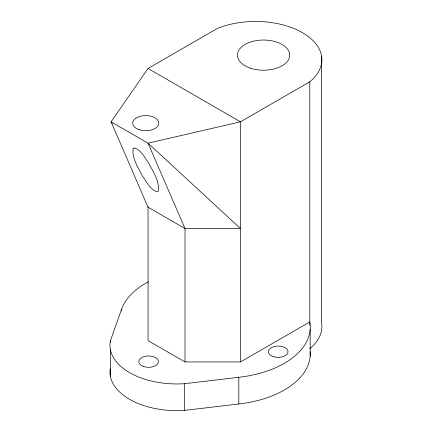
<?xml version="1.0" encoding="UTF-8"?>
<svg xmlns="http://www.w3.org/2000/svg" width="432" height="432" viewBox="0 0 432 432"><rect width="100%" height="100%" fill="white"/><g stroke="black" fill="none" stroke-linecap="round" stroke-linejoin="round"><path stroke-width="0.65" d="M110.381 342.203L110.381 340.87L121.489 309.555A88.393 51.035 0 0 1 148.516 281.713M309.793 325.269L309.793 81.805A66.334 38.297 0 0 0 302.465 32.675A66.334 38.297 0 0 0 217.366 28.442L148.046 68.467L111.078 121.824L148.046 207.203L185.02 228.55L240.473 228.55L148.046 143.17L111.078 121.824L112.223 123.476M309.793 81.805L240.473 121.824L148.046 143.17L185.02 228.55L185.02 361.957L240.473 361.957L309.793 321.932A88.393 51.035 0 0 1 238.815 377.293L184.567 383.702A66.987 38.675 0 0 1 110.381 340.87M110.155 368.879A66.987 38.675 0 0 0 184.567 410.384L238.815 403.974A88.393 51.035 0 0 0 310.187 351.756M148.046 68.467L240.473 121.824L240.473 361.957M185.02 361.957L148.046 340.61L148.046 206.858M321.646 56.468L321.646 323.276A66.334 38.297 0 0 1 309.793 348.613M310.176 329.486L310.176 356.168M238.815 377.293L238.815 403.974M184.567 383.702L184.567 410.384M121.489 309.555L121.489 310.889M110.354 349.553L110.354 376.234M133.11 148.7C131.884 158.474 138.154 167.508 142.355 175.905C146.464 181.645 149.98 189.383 157.059 191.851L158.366 191.003C159.592 181.235 153.322 172.195 149.121 163.798C145.012 158.058 141.496 150.325 134.417 147.852L133.11 148.7M250.511 68.197A26.141 15.093 0 0 0 289.721 55.123A26.141 15.093 0 0 0 250.511 42.055A26.141 15.093 0 0 0 250.511 68.197M143.689 366.547A9.801 5.659 0 0 0 158.393 361.643A9.801 5.659 0 0 0 143.689 356.74A9.801 5.659 0 0 0 143.689 366.547M273.305 356.627A9.801 5.659 0 0 0 288.014 351.724A9.801 5.659 0 0 0 273.305 346.82A9.801 5.659 0 0 0 273.305 356.627M139.201 129.697A13.073 7.544 0 0 0 158.809 123.158A13.073 7.544 0 0 0 139.201 116.624A13.073 7.544 0 0 0 139.201 129.697"/></g></svg>
